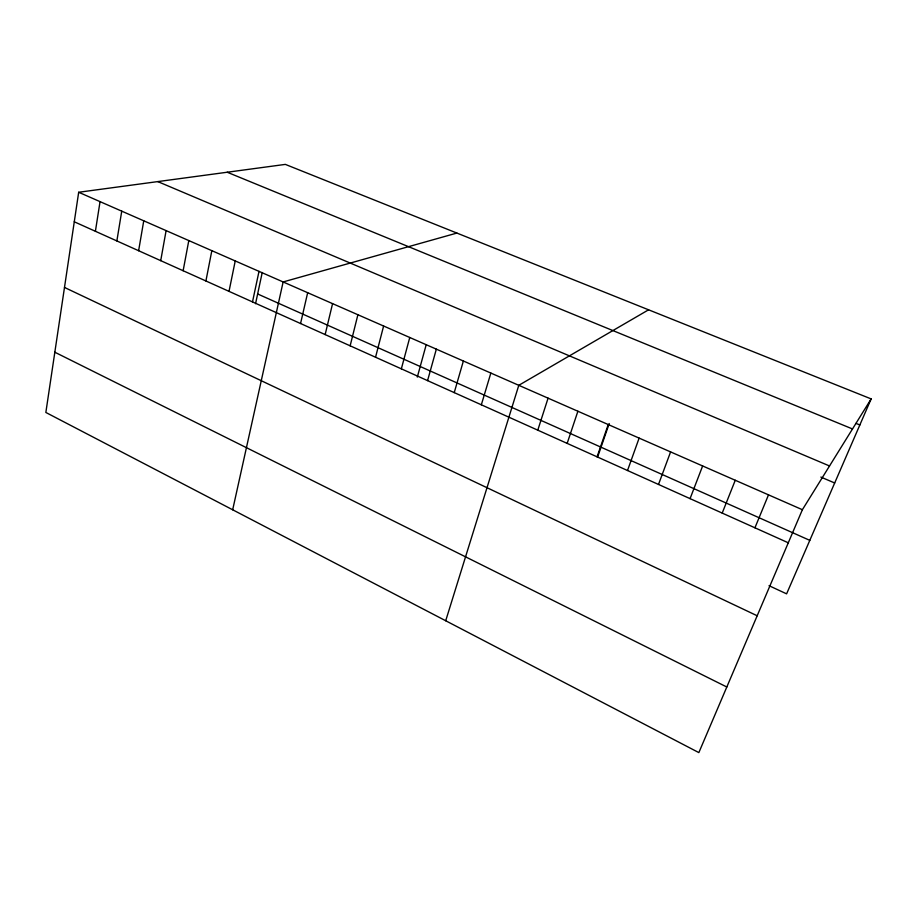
<?xml version="1.0" encoding="UTF-8"?>
<svg xmlns="http://www.w3.org/2000/svg" width="917" height="917" viewBox="0 0 917 917"><rect width="100%" height="100%" fill="white"/><g stroke="black" fill="none" stroke-linecap="round" stroke-linejoin="round"><path stroke-width="1.38" d="M78.679 192.261L45.85 412.467L698.846 752.605L802.386 509.714L871.15 398.906L285.347 164.395L78.679 192.261L802.386 509.714M95.402 231.29L100.045 201.637M116.86 240.942L121.743 211.151M138.616 250.719L143.751 220.802M160.716 260.657L166.103 230.614M183.136 270.733L188.799 240.563M205.912 280.969L211.838 250.673M229.021 291.365L235.233 260.932M252.496 301.922L259.007 271.363M255.556 303.71L262.228 272.509M232.677 509.783L283.135 281.943L456.884 233.067M300.558 323.529L307.665 292.706M325.157 334.579L332.573 303.63M350.145 345.824L357.894 314.737M375.546 357.24L383.615 326.016M401.348 368.84L409.761 337.49M417.315 377.07L426.199 344.758M427.574 380.624L436.343 349.148M454.236 392.614L463.372 361.011M481.333 404.798L490.847 373.059M445.708 620.752L518.793 385.312L648.583 309.808M537.775 430.176L548.079 398.161M567.164 443.381L577.893 411.24M597.07 456.826L608.235 424.548M597.54 457.262L609.22 423.516M627.515 470.513L639.126 438.108M658.509 484.451L670.591 451.898M690.065 498.642L702.628 465.962M722.206 513.084L735.262 480.267M754.932 527.802L768.503 494.859M871.15 398.906L786.603 593.849L769.042 585.699M855.974 423.379L859.848 424.961M227.221 172.236L852.501 428.95M157.781 181.589L829.53 465.974M820.864 477.081L834.688 482.984M257.631 293.967L809.803 540.365M74.277 221.788L788.288 542.795M64.488 287.445L757.178 615.766M54.837 352.22L726.814 687.005"/></g></svg>
